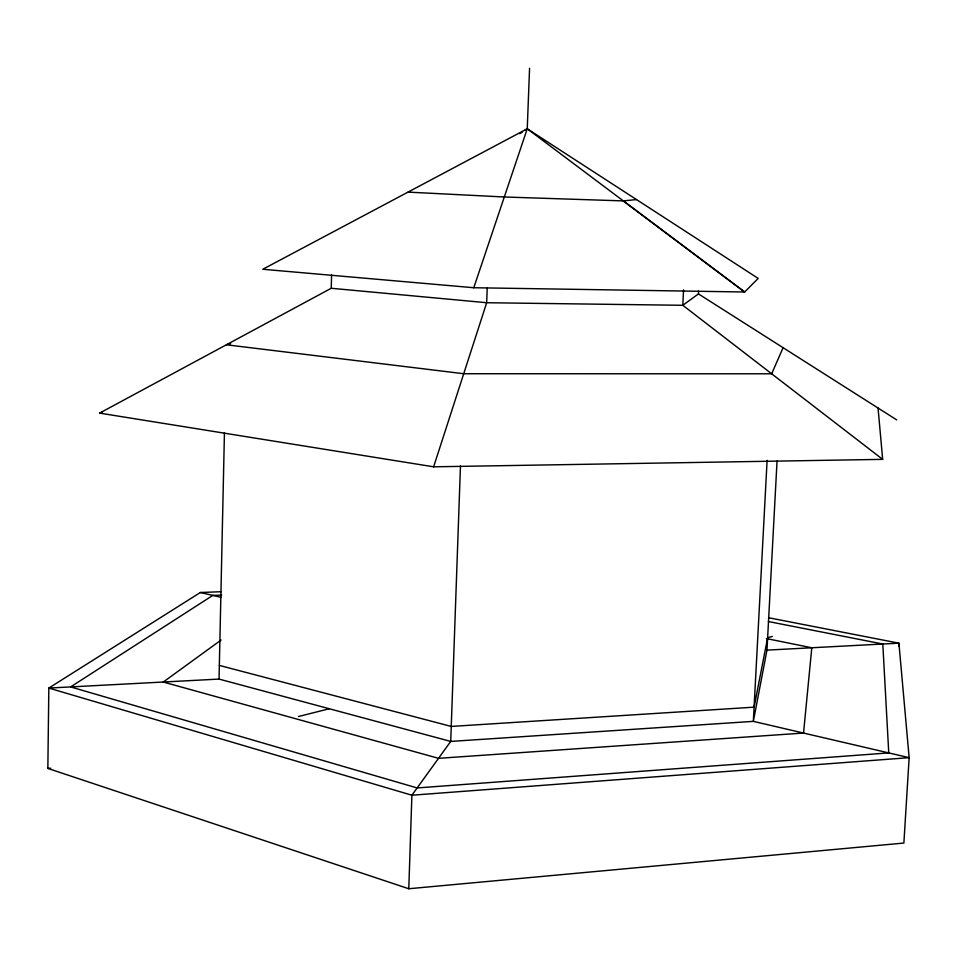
<?xml version="1.0" encoding="UTF-8"?>
<svg xmlns="http://www.w3.org/2000/svg" width="957" height="957" viewBox="0 0 957 957"><rect width="100%" height="100%" fill="white"/><g stroke="black" fill="none" stroke-linecap="round" stroke-linejoin="round"><path stroke-width="1.44" d="M768.686 617.755L898.91 643.164L909.15 757.669L903.875 843.057L408.783 888.742L47.85 768.411L48.831 688.071L200.348 592.503L221.199 591.713M219.045 679.075L48.831 688.071L411.893 795.219L909.15 757.669L753.338 721.363L450.723 741.424L219.045 679.075L224.44 432.767M878.048 408.041L882.677 459.36L433.629 466.813L99.612 413.113L331.23 288.272L331.601 274.97M408.783 888.742L411.893 795.219L450.723 741.424L460.461 465.999M487.209 288.201L486.682 302.723L433.629 466.813M529.568 68.258L527.247 128.776L473.775 287.734L262.792 269.264L527.247 128.776L758.183 278.415L744.654 292.005L473.775 287.734M683.549 289.899L682.808 305.295L882.677 459.36M331.23 288.272L486.682 302.723L682.808 305.295L698.454 293.907L698.586 291.143M767.107 460.377L753.338 721.363L766.976 650.126L777.048 461.083M898.731 646.095L898.91 643.164L766.976 650.126M783.089 347.69L771.665 373.792L463.726 373.732L226.378 344.783L230.649 343.659M221.079 640.054L163.276 682.03L438.521 758.327L803.533 733.05L811.799 647.769L766.449 638.57M519.818 133.717L522.295 132.066M524.771 130.427L527.247 128.776L744.654 292.005L623.258 200.898L504.303 196.986L408.065 192.118M99.612 413.113L102.435 412.228M772.311 636.441L767.634 637.757L754.092 707.163L451.249 726.435L219.344 665.414M298.488 716.53L329.268 708.742M623.258 200.898L636.489 199.57M47.85 768.411L50.745 768.22M221.749 595.063L212.813 595.398L70.627 686.923L417.144 787.946L888.754 752.908L882.797 644.013L768.387 621.536M200.348 592.503L221.378 597.395M698.454 293.907L896.697 419.884"/></g></svg>
